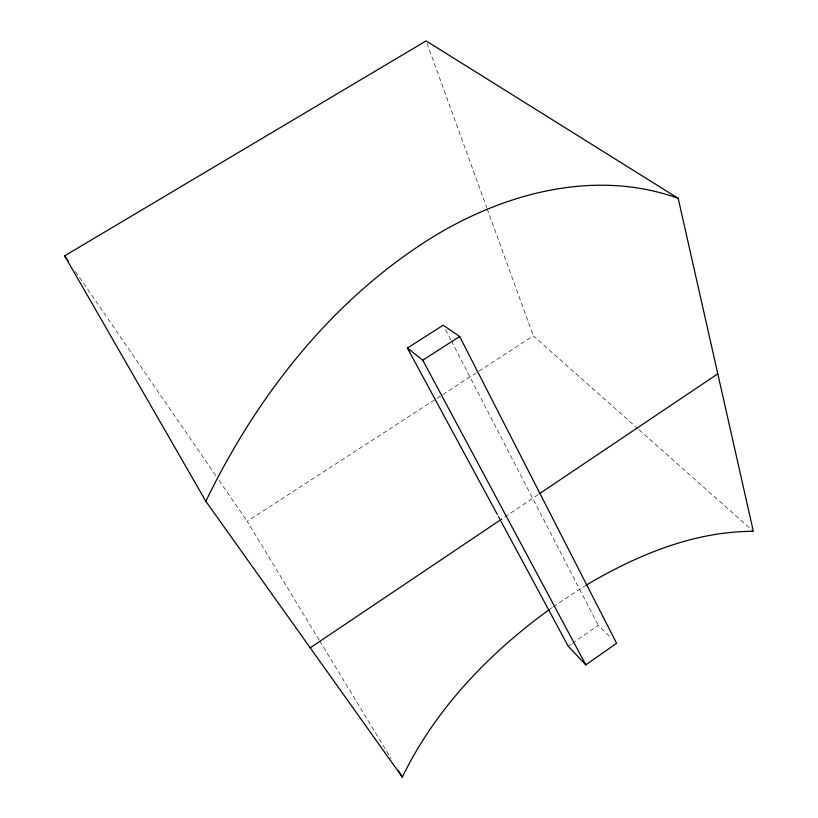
<?xml version="1.0" encoding="UTF-8"?>
<svg xmlns="http://www.w3.org/2000/svg" width="818" height="818" viewBox="0 0 818 818"><rect width="100%" height="100%" fill="white"/><g stroke="black" fill="none" stroke-linecap="round" stroke-linejoin="round"><path stroke-width="0.61" stroke-dasharray="4.09 3.07" d="M550.238 608.909L552.222 607.467M553.213 606.741L584.665 586.036M568.244 646.271L571.353 644.103M572.385 643.377L598.265 625.32L611.353 638.142M504.849 516.976L538.142 494.593M319.132 639.952L247.189 521.301L436.086 398.887M436.884 398.366L533.336 335.861L638.101 428.929M639.062 429.777L753.347 531.311M75.471 271.566L216.156 476.188M219.05 480.381L247.189 521.301M319.797 641.036L391.086 758.593M445.534 329.726L450.8 339.879M451.383 341.004L598.265 625.32M426.996 43.303L486.7 207.567M487.139 208.764L533.336 335.861"/><path stroke-width="1.23" d="M549.246 609.635C488.694 653.459 435.166 709.38 402.313 777.1L205.839 501.311C256.167 397.272 330.083 302.087 428.52 239.705C501.475 193.672 594.297 168.038 678.194 198.345L753.347 531.311C693.46 531.332 636.476 555.31 585.739 585.422M500.943 521.158L568.244 646.271L585.831 664.881L616.588 643.265L459.644 336.525L443.192 325.206L407.384 348.049L497.313 514.42M310.206 647.815L501.782 519.031M539.195 493.888L717.795 373.826M407.384 348.049L422.763 360.165L459.644 336.525M205.839 501.311L64.653 255.829L426.117 40.9L678.194 198.345M64.653 255.829L68.262 261.075M398.346 770.566L402.313 777.1M585.831 664.881L422.763 360.165M498.52 516.669L499.737 518.909"/></g></svg>
